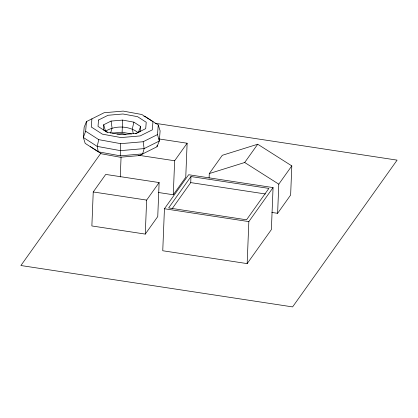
<?xml version="1.0" encoding="UTF-8"?>
<svg xmlns="http://www.w3.org/2000/svg" width="418" height="418" viewBox="0 0 418 418"><rect width="100%" height="100%" fill="white"/><g stroke="black" fill="none" stroke-linecap="round" stroke-linejoin="round"><path stroke-width="0.63" d="M143.917 116.298L145.171 116.523L158.27 124.961L157.497 134.591L143.155 141.733L144.126 148.594L142.669 153.892L120.232 155.825L120.718 143.667L98.763 139.649L85.664 131.215L86.437 121.586L104.113 112.735L123.179 111.094L141.838 114.506L152.962 121.675L152.309 129.857L140.124 135.928L121.058 137.569L102.4 134.157L91.27 126.988L91.929 118.806M131.518 133.959L122.119 132.24L122.61 120.086L111.083 121.079L103.716 124.747L103.319 129.695L107.457 132.36M93.235 191.956L91.871 225.96L145.276 234.09L157.753 216.566L159.122 182.561L105.717 174.426L93.235 191.956L146.64 200.091L159.122 182.561M120.264 177.002L121.063 157.116M145.276 234.09L146.64 200.091M164.441 208.749L162.754 250.753L247.158 263.606L271.381 229.586L273.064 187.588L188.664 174.729L164.441 208.749L248.846 221.603L273.064 187.588M158.479 192.505L173.277 194.762L174.646 160.758L187.123 143.228L158.814 138.917M187.123 143.228L185.759 177.232L173.277 194.762M172.101 208.77L190.733 182.603L190.974 176.537L268.889 188.403L246.531 219.8L168.621 207.934L190.974 176.537M209.099 178.11L209.282 173.574L222.298 155.297L257.707 144.226L291.806 165.889L290.635 195.039L277.62 213.316L271.831 212.433M247.158 263.606L248.846 221.603M277.62 213.316L278.79 184.166L291.806 165.889M122.61 120.086L133.885 122.15L140.615 126.482L140.218 131.424L135.683 133.687M90.481 146.661L101.611 153.824L120.269 157.241L139.33 155.595L157.011 146.744L157.111 145.459M98.763 139.649L97.185 146.389L98.272 151.807L120.232 155.825M133.885 122.15L132.313 128.89L133.279 133.703M110.592 133.232L112.055 127.939L111.083 121.079M85.664 131.215L83.339 137.475L85.178 143.374L98.272 151.807M140.615 126.482L138.285 132.736C129.193 125.656 115.274 125.212 105.514 131.2L103.716 124.747M86.437 121.586L84.154 127.291L83.339 137.475L97.185 146.389L120.405 150.642L144.126 148.594L159.295 141.038L160.11 130.86L158.27 124.961M157.011 146.744L159.295 141.038L157.497 134.591M100.769 153.349L20.9 265.524L292.595 306.906L397.1 160.131L155.104 123.273M209.282 173.574L244.697 162.503L257.707 144.226M111.878 133.123L122.119 132.24M116.977 134.1L122.155 133.655L125.959 134.35M120.718 143.667L143.155 141.733M138.614 155.271L174.646 160.758M190.733 182.603L265.425 193.978M244.697 162.503L278.79 184.166M98.528 120.013L98.016 126.408L106.71 132.01L121.288 134.674L136.184 133.394L145.71 128.645L146.222 122.255L137.527 116.653L122.944 113.989L108.048 115.269L98.528 120.013"/></g></svg>
